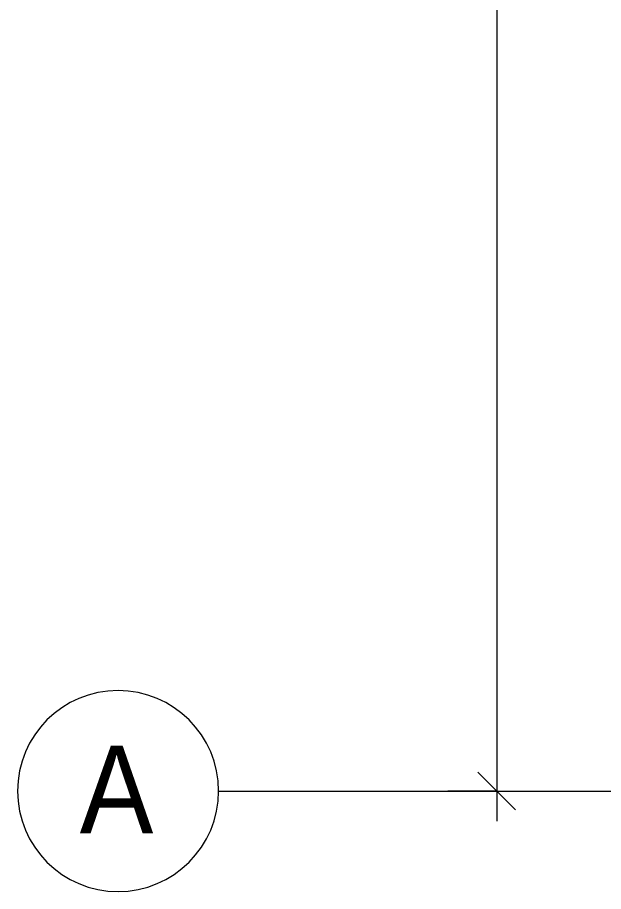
# Model space of a CAD drawing. Header units: millimetres. Extents: x 35144 to 233944, y -8553 to 29000.
# Drawn here: x 35144 to 37475, y -400 to 3079 of the extents above; entities that cross this region are included whole.
import ezdxf

# ---------------------------------------------------------------- set-up
doc = ezdxf.new("R2010")
doc.units = ezdxf.units.MM
for name, color, linetype, lineweight in [('A-ANNO-DIMS', 7, 'Continuous', 9), ('A-ANNO-DIMS-100', 7, 'Continuous', 9), ('Оси', 7, 'Continuous', 9), ('Оси-1', 7, 'Continuous', 20)]:
    doc.layers.add(name, color=color, linetype=linetype, lineweight=lineweight)
doc.styles.add('Arial', font='arial.ttf', dxfattribs={"width": 0.9, "height": 350})
doc.styles.add('ISOCPEUR', font='isocpeur.ttf', dxfattribs={"width": 0.9, "height": 250})
doc.dimstyles.new('ISO-2_5_0_9К_БОЛЬШОЙ_1', dxfattribs={"dimscale": 304.8, "dimtxt": 248.995294, "dimasz": 0.492126, "dimexe": 0.393701, "dimexo": 0.984252, "dimgap": 0, "dimtad": 1, "dimdec": 0, "dimrnd": 10, "dimzin": 0, "dimdsep": 46, "dimtxsty": 'ISOCPEUR', "dimblk1": 'OBLIQUE', "dimblk2": 'OBLIQUE', "dimsah": 1, "dimcen": 0.09, "dimdle": 0.393701, "dimazin": 0, "dimtfac": 1, "dimtdec": 4, "dimtix": 1, "dimtmove": 2, "dimatfit": 3, "dimfxl": 1, "dimtvp": 1, "dimtolj": 1, "dimtzin": 0, "dimarcsym": 2})

# ---------------------------------------------------------------- blocks, each defined once
blk = doc.blocks.new('Ось сетки - D8-29747960-План отделки стен 1 этажа в осях 17-23')
at = {"layer": 'Оси-1'}
for start, end in [(360, 180), (180, 360)]:
    blk.add_arc((0, 0), 4, start, end, dxfattribs=at)
blk = doc.blocks.new('DIMBLOCK32-План отделки стен 1 этажа в осях 17-23')
at = {"layer": 'A-ANNO-DIMS-100'}
for p, q in [((37050.4, 27120), (37050.4, -120)), ((36856.4, 27000), (37170.4, 27000)), ((37050.4, 27000), (36856.4, 27000)), ((36856.4, 0), (37170.4, 0)), ((37050.4, 0), (36856.4, 0))]:
    blk.add_line(p, q, dxfattribs=at)
at = {"layer": 'A-ANNO-DIMS-100', "lineweight": 20}
for p, q in [((37050.4, 27000), (36975.4, 27075)), ((37050.4, 27000), (37125.4, 26925)), ((37050.4, 0), (36975.4, 75)), ((37050.4, 0), (37125.4, -75))]:
    blk.add_line(p, q, dxfattribs=at)
at = {"layer": 'A-ANNO-DIMS-100', "color": 0, "insert": (36723.7, 13572), "char_height": 250, "width": 948.097, "attachment_point": 1, "rotation": 90, "line_spacing_factor": 1.149209, "style": 'ISOCPEUR'}
blk.add_mtext('27000', dxfattribs=at)
blk = doc.blocks.new('_Oblique')
at = {"color": 0, "linetype": 'ByBlock', "lineweight": -2}
blk.add_line((-0.5, -0.5), (0.5, 0.5), dxfattribs=at)

msp = doc.modelspace()

# ---------------------------------------------------------------- linework, layer by layer
at = {"layer": 'Оси'}
msp.add_line((35943.7, 0), (38443.7, 0), dxfattribs=at)

# ---------------------------------------------------------------- block references
at = {"layer": 'Оси-1', "xscale": 99.99999999999993, "yscale": 99.99999999999993, "zscale": 99.99999999999993, "rotation": 269.9999999999994}
msp.add_blockref('Ось сетки - D8-29747960-План отделки стен 1 этажа в осях 17-23', (35543.7, 0), dxfattribs=at)

# ---------------------------------------------------------------- texts
at = {"layer": 'Оси', "insert": (35390.9, 181), "char_height": 350, "width": 360.759, "attachment_point": 1, "style": 'Arial'}
msp.add_mtext('\\fArial|b0|i0|c204|p34|;\\W.9;А', dxfattribs=at)

# ---------------------------------------------------------------- dimensions: what is measured, and where the dimension line sits
at = {"layer": 'A-ANNO-DIMS'}
dim = msp.add_linear_dim(base=(37050.4, 0), p1=(37156.4, 27000), p2=(37156.4, 0), angle=90, dimstyle='ISO-2_5_0_9К_БОЛЬШОЙ_1', override={"dimpost": '<>', "dimfxl": 26999.999823}, dxfattribs=at)
dim.commit()
dim.dimension.update_dxf_attribs({"geometry": 'DIMBLOCK32-План отделки стен 1 этажа в осях 17-23', "text_midpoint": (36890.4, 14046), "dimtype": 160, "text_rotation": 90})

doc.saveas('drawing.dxf')
